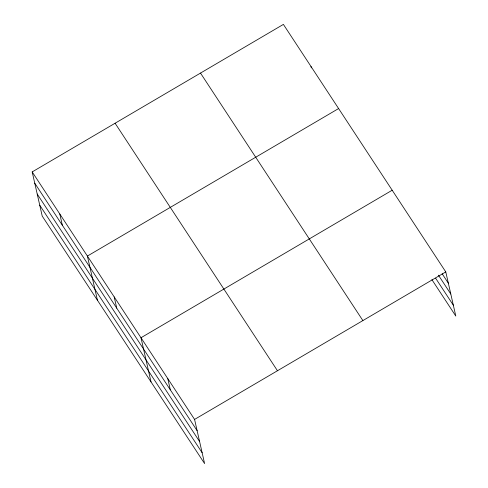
<?xml version="1.0" encoding="UTF-8"?>
<svg xmlns="http://www.w3.org/2000/svg" width="488" height="488" viewBox="0 0 488 488"><rect width="100%" height="100%" fill="white"/><g stroke="black" fill="none" stroke-linecap="round" stroke-linejoin="round"><path stroke-width="0.73" d="M32.19 171.916L194.572 419.424L204.606 463.6L42.224 216.093L32.19 171.916L283.394 24.4L445.776 271.907L455.81 316.084L431.904 279.642M338.605 108.549L87.395 256.066L97.435 300.248M392.187 190.228L140.983 337.745L151.018 381.921M194.572 419.424L445.776 271.907M442.152 273.75L448.338 283.174M438.438 275.183L450.802 294.032M435.619 278.209L453.346 305.226M200.495 73.078L362.877 320.585M115.089 123.238L277.465 370.746M34.746 183.183L197.128 430.69M37.216 194.041L199.598 441.548M39.76 205.234L202.136 452.742M310.996 66.478L311.32 67.887M167.774 378.584L170.336 389.851M114.192 296.905L116.748 308.172M59.792 213.994L62.354 225.261"/></g></svg>
